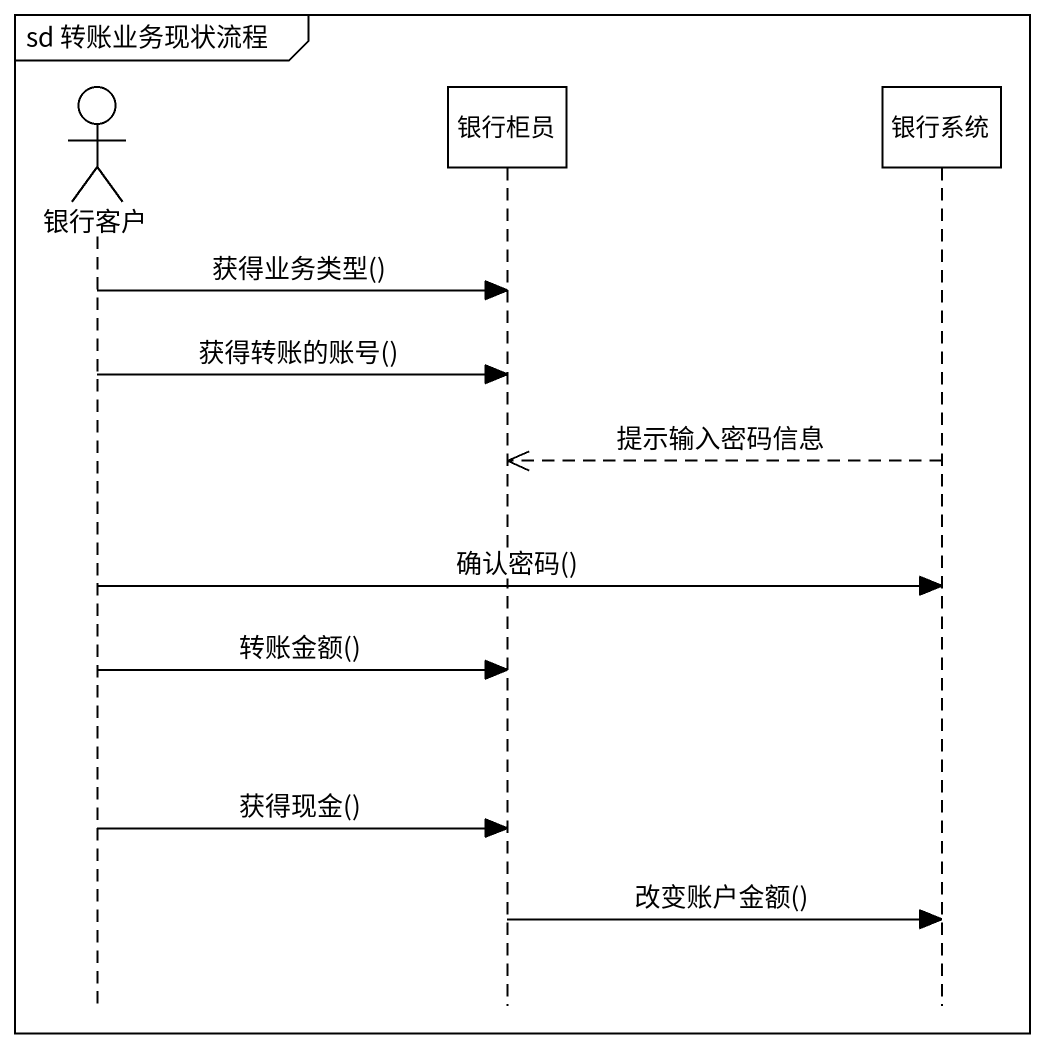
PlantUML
@startuml
mainframe sd 转账业务现状流程
hide footbox
actor 银行客户
participant 银行柜员
participant 银行系统

银行客户 -> 银行柜员 : 获得业务类型()
银行客户 -> 银行柜员 : 获得转账的账号()
银行系统 -->> 银行柜员 : 提示输入密码信息
银行客户 -> 银行系统 : 确认密码()
银行客户 -> 银行柜员 : 转账金额()
银行客户 -> 银行柜员 : 获得现金()
银行柜员 -> 银行系统 : 改变账户金额()
@enduml
